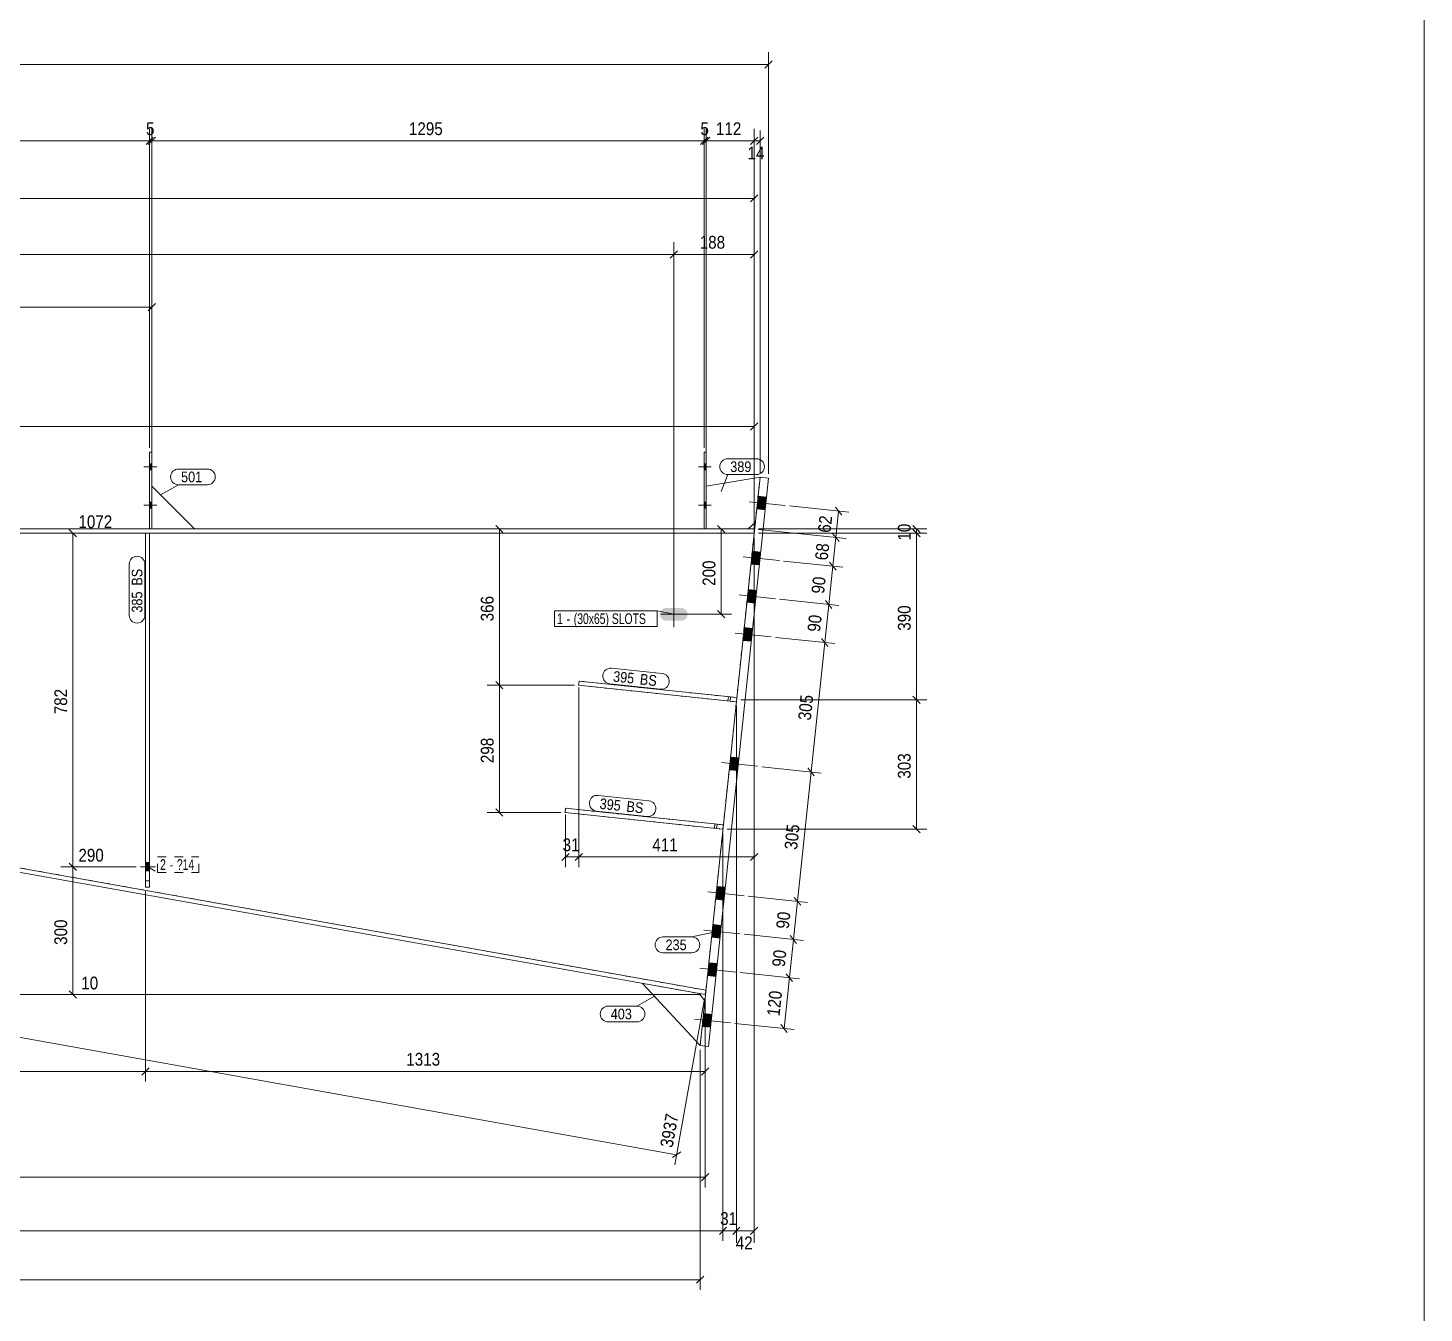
# Model space of a CAD drawing. Header units: millimetres. Extents: x 2 to 1174, y 1 to 825.
# Drawn here: x 846.6 to 1174, y 246.2 to 547.5 of the extents above; entities that cross this region are included whole.
import ezdxf

# ---------------------------------------------------------------- set-up
doc = ezdxf.new("R2010")
doc.units = ezdxf.units.MM
for name, pattern in [('XKITLINE00', [0]), ('XKITLINE01', [4, 1, -1, 1, -1]), ('XKITLINE02', [4, 2, -2])]:
    doc.linetypes.add(name, pattern=pattern)
for name, color, linetype, lineweight in [('Bolt', 3, 'Continuous', 0), ('BoltMark', 7, 'Continuous', 0), ('Dimensions', 7, 'Continuous', 0), ('DrawingSheet', 5, 'Continuous', 0), ('Part', 2, 'Continuous', 0), ('PartMark', 7, 'Continuous', 0)]:
    doc.layers.add(name, color=color, linetype=linetype, lineweight=lineweight)
doc.styles.add('ARIAL', font='ARIAL.TTF')
doc.styles.add('ARIAL_NARROW', font='ARIALN.TTF')

# ---------------------------------------------------------------- blocks, each defined once
blk = doc.blocks.new('*A9')
at = {"layer": 'Part', "color": 2, "linetype": 'XKITLINE00', "lineweight": 0}
for p, q in [((1018.31, 442.19), (1005.68, 440.03)), ((1005.68, 440.03), (1005.69, 430.03)), ((1015.53, 430.03), (1017.18, 431.52))]:
    blk.add_line(p, q, dxfattribs=at)
at = {"layer": 'Part', "color": 7, "linetype": 'XKITLINE01', "lineweight": 0}
for p, q in [((1017.18, 431.52), (1018.31, 442.19)), ((1005.69, 430.03), (1015.53, 430.03))]:
    blk.add_line(p, q, dxfattribs=at)
blk = doc.blocks.new('*A10')
at = {"layer": 'Part', "color": 2, "linetype": 'XKITLINE00', "lineweight": 0}
for p, q in [((1005.18, 448.03), (1005.68, 448.03)), ((1005.18, 448.03), (1005.18, 430.03)), ((1005.68, 448.03), (1005.68, 430.03))]:
    blk.add_line(p, q, dxfattribs=at)
at = {"layer": 'Part', "color": 7, "linetype": 'XKITLINE01', "lineweight": 0}
blk.add_line((1005.68, 430.03), (1005.18, 430.03), dxfattribs=at)
blk = doc.blocks.new('*A37')
at = {"layer": 'Part', "color": 7, "linetype": 'XKITLINE01', "lineweight": 0}
for p, q in [((874.18, 429.03), (874.18, 346.03)), ((875.18, 429.03), (874.18, 429.03)), ((875.18, 346.03), (875.18, 429.03)), ((874.18, 347.53), (875.18, 347.53)), ((874.18, 346.03), (875.18, 346.03))]:
    blk.add_line(p, q, dxfattribs=at)
blk = doc.blocks.new('*A38')
at = {"layer": 'Part', "color": 2, "linetype": 'XKITLINE00', "lineweight": 0}
for p, q in [((874.18, 346.03), (874.18, 429.03)), ((875.18, 429.03), (875.18, 346.03)), ((875.18, 346.03), (874.18, 346.03))]:
    blk.add_line(p, q, dxfattribs=at)
at = {"layer": 'Part', "color": 7, "linetype": 'XKITLINE01', "lineweight": 0}
for p, q in [((874.18, 429.03), (875.18, 429.03)), ((874.18, 347.53), (875.18, 347.53))]:
    blk.add_line(p, q, dxfattribs=at)
blk = doc.blocks.new('*A39')
at = {"layer": 'Part', "color": 2, "linetype": 'XKITLINE00', "lineweight": 0}
blk.add_line((885.68, 430.03), (875.68, 440.03), dxfattribs=at)
at = {"layer": 'Part', "color": 7, "linetype": 'XKITLINE01', "lineweight": 0}
for p, q in [((875.68, 440.03), (875.68, 430.03)), ((875.68, 430.03), (885.68, 430.03))]:
    blk.add_line(p, q, dxfattribs=at)
blk = doc.blocks.new('*A40')
at = {"layer": 'Part', "color": 2, "linetype": 'XKITLINE00', "lineweight": 0}
for p, q in [((875.18, 448.03), (875.68, 448.03)), ((875.18, 448.03), (875.18, 430.03)), ((875.68, 448.03), (875.68, 430.03))]:
    blk.add_line(p, q, dxfattribs=at)
at = {"layer": 'Part', "color": 7, "linetype": 'XKITLINE01', "lineweight": 0}
blk.add_line((875.68, 430.03), (875.18, 430.03), dxfattribs=at)
blk = doc.blocks.new('*A41')
at = {"layer": 'Part', "color": 2, "linetype": 'XKITLINE00', "lineweight": 0}
for p, q in [((1016.92, 430.03), (617.83, 430.03)), ((1016.92, 429.03), (617.83, 429.03)), ((1016.92, 430.03), (1016.92, 429.03))]:
    blk.add_line(p, q, dxfattribs=at)
blk = doc.blocks.new('*A42')
at = {"layer": 'Part', "color": 7, "linetype": 'XKITLINE01', "lineweight": 0}
for p, q in [((975.76, 393.39), (975.86, 394.38)), ((1012.75, 389.49), (975.76, 393.39)), ((1012.86, 390.48), (975.86, 394.38)), ((1010.76, 389.7), (1010.87, 390.69)), ((1011.26, 389.64), (1011.36, 390.64)), ((1012.86, 390.48), (1012.75, 389.49))]:
    blk.add_line(p, q, dxfattribs=at)
blk = doc.blocks.new('*A43')
at = {"layer": 'Part', "color": 7, "linetype": 'XKITLINE01', "lineweight": 0}
for p, q in [((972.61, 363.55), (972.71, 364.55)), ((1009.6, 359.65), (972.61, 363.55)), ((1009.71, 360.65), (972.71, 364.55)), ((1007.62, 359.86), (1007.72, 360.86)), ((1008.11, 359.81), (1008.22, 360.8)), ((1009.71, 360.65), (1009.6, 359.65))]:
    blk.add_line(p, q, dxfattribs=at)
blk = doc.blocks.new('*A44')
at = {"layer": 'Part', "color": 2, "linetype": 'XKITLINE00', "lineweight": 0}
for p, q in [((975.86, 394.38), (975.76, 393.39)), ((1012.75, 389.49), (975.76, 393.39)), ((1012.86, 390.48), (975.86, 394.38)), ((1010.76, 389.7), (1010.87, 390.69))]:
    blk.add_line(p, q, dxfattribs=at)
at = {"layer": 'Part', "color": 7, "linetype": 'XKITLINE01', "lineweight": 0}
for p, q in [((1011.26, 389.64), (1011.36, 390.64)), ((1012.86, 390.48), (1012.75, 389.49))]:
    blk.add_line(p, q, dxfattribs=at)
blk = doc.blocks.new('*A45')
at = {"layer": 'Part', "color": 2, "linetype": 'XKITLINE00', "lineweight": 0}
for p, q in [((972.71, 364.55), (972.61, 363.55)), ((1009.6, 359.65), (972.61, 363.55)), ((1009.71, 360.65), (972.71, 364.55)), ((1007.62, 359.86), (1007.72, 360.86))]:
    blk.add_line(p, q, dxfattribs=at)
at = {"layer": 'Part', "color": 7, "linetype": 'XKITLINE01', "lineweight": 0}
for p, q in [((1008.11, 359.81), (1008.22, 360.8)), ((1009.71, 360.65), (1009.6, 359.65))]:
    blk.add_line(p, q, dxfattribs=at)
blk = doc.blocks.new('*A46')
at = {"layer": 'Part', "color": 2, "linetype": 'XKITLINE00', "lineweight": 0}
for p, q in [((1004.25, 308.93), (990.75, 323.49)), ((1004.04, 321.12), (1005.36, 319.37))]:
    blk.add_line(p, q, dxfattribs=at)
at = {"layer": 'Part', "color": 7, "linetype": 'XKITLINE01', "lineweight": 0}
for p, q in [((990.75, 323.49), (1004.04, 321.12)), ((1005.36, 319.37), (1004.25, 308.93))]:
    blk.add_line(p, q, dxfattribs=at)
blk = doc.blocks.new('*A52')
at = {"layer": 'Part', "color": 7, "linetype": 'XKITLINE01', "lineweight": 0}
for p, q in [((617.83, 429.03), (1016.92, 429.03)), ((1016.92, 429.03), (1005.62, 321.86)), ((1005.62, 321.86), (618.01, 391.01))]:
    blk.add_line(p, q, dxfattribs=at)
blk = doc.blocks.new('*A53')
at = {"layer": 'Part', "color": 2, "linetype": 'XKITLINE00', "lineweight": 0}
for p, q in [((1018.31, 442.19), (1004.25, 308.93)), ((1006.24, 308.72), (1020.3, 441.98)), ((1020.3, 441.98), (1018.31, 442.19)), ((1004.25, 308.93), (1006.24, 308.72))]:
    blk.add_line(p, q, dxfattribs=at)
blk = doc.blocks.new('*A55')
at = {"layer": 'Bolt'}
for points in [[(1005.18, 445.33), (1005.68, 445.33), (1005.68, 443.93), (1005.18, 443.93)], [(1005.18, 445.33), (1005.68, 445.33), (1005.68, 443.93), (1005.18, 443.93)], [(1005.18, 436.33), (1005.68, 436.33), (1005.68, 434.93), (1005.18, 434.93)], [(1005.18, 436.33), (1005.68, 436.33), (1005.68, 434.93), (1005.18, 434.93)]]:
    blk.add_hatch(color=3, dxfattribs=at).paths.add_polyline_path(points, flags=17)
at = {"layer": 'Bolt', "color": 3, "linetype": 'XKITLINE00', "lineweight": 0}
for p, q in [((1005.68, 445.33), (1005.18, 445.33)), ((1005.68, 445.33), (1005.18, 445.33)), ((1006.84, 444.63), (1003.84, 444.63)), ((1006.84, 444.63), (1003.84, 444.63)), ((1005.68, 443.93), (1005.18, 443.93)), ((1005.68, 443.93), (1005.18, 443.93)), ((1006.84, 435.63), (1003.84, 435.63)), ((1006.84, 435.63), (1003.84, 435.63)), ((1005.68, 436.33), (1005.18, 436.33)), ((1005.68, 436.33), (1005.18, 436.33)), ((1005.68, 434.93), (1005.18, 434.93)), ((1005.68, 434.93), (1005.18, 434.93))]:
    blk.add_line(p, q, dxfattribs=at)
blk = doc.blocks.new('*A74')
at = {"layer": 'Bolt', "color": 3, "linetype": 'XKITLINE02', "lineweight": 0}
for p, q in [((876.53, 350.83), (873.03, 350.83)), ((875.18, 351.81), (874.18, 351.81)), ((875.18, 349.84), (874.18, 349.84))]:
    blk.add_line(p, q, dxfattribs=at)
blk = doc.blocks.new('*A75')
at = {"layer": 'Bolt'}
blk.add_hatch(color=3, dxfattribs=at).paths.add_polyline_path([(875.18, 349.84), (874.18, 349.84), (874.18, 351.81), (875.18, 351.81)], flags=17)
at = {"layer": 'Bolt', "color": 3, "linetype": 'XKITLINE00', "lineweight": 0}
for p, q in [((876.53, 350.83), (873.03, 350.83)), ((875.18, 351.81), (874.18, 351.81)), ((875.18, 349.84), (874.18, 349.84))]:
    blk.add_line(p, q, dxfattribs=at)
blk = doc.blocks.new('*A76')
at = {"layer": 'Bolt'}
for points in [[(875.18, 445.33), (875.68, 445.33), (875.68, 443.93), (875.18, 443.93)], [(875.18, 445.33), (875.68, 445.33), (875.68, 443.93), (875.18, 443.93)], [(875.18, 436.33), (875.68, 436.33), (875.68, 434.93), (875.18, 434.93)], [(875.18, 436.33), (875.68, 436.33), (875.68, 434.93), (875.18, 434.93)]]:
    blk.add_hatch(color=3, dxfattribs=at).paths.add_polyline_path(points, flags=17)
at = {"layer": 'Bolt', "color": 3, "linetype": 'XKITLINE00', "lineweight": 0}
for p, q in [((875.68, 445.33), (875.18, 445.33)), ((875.68, 445.33), (875.18, 445.33)), ((876.84, 444.63), (873.84, 444.63)), ((876.84, 444.63), (873.84, 444.63)), ((875.68, 443.93), (875.18, 443.93)), ((875.68, 443.93), (875.18, 443.93)), ((876.84, 435.63), (873.84, 435.63)), ((876.84, 435.63), (873.84, 435.63)), ((875.68, 436.33), (875.18, 436.33)), ((875.68, 436.33), (875.18, 436.33)), ((875.68, 434.93), (875.18, 434.93)), ((875.68, 434.93), (875.18, 434.93))]:
    blk.add_line(p, q, dxfattribs=at)
blk = doc.blocks.new('*A77')
at = {"layer": 'Bolt'}
blk.add_hatch(color=3, dxfattribs=at).paths.add_polyline_path([(996.32, 408.53), (995.75, 408.64), (995.26, 408.97), (994.94, 409.46), (994.82, 410.03), (994.94, 410.6), (995.26, 411.09), (995.75, 411.42), (996.32, 411.53), (999.82, 411.53), (1000.4, 411.42), (1000.88, 411.09), (1001.21, 410.6), (1001.32, 410.03), (1001.21, 409.46), (1000.88, 408.97), (1000.4, 408.64), (999.82, 408.53)], flags=17)
at = {"layer": 'Bolt', "color": 3, "linetype": 'XKITLINE00', "lineweight": 0}
for p, q in [((998.07, 413.03), (998.07, 407.03)), ((995.07, 410.03), (1001.07, 410.03))]:
    blk.add_line(p, q, dxfattribs=at)
blk = doc.blocks.new('*A78')
at = {"layer": 'Bolt'}
for points in [[(1019.51, 434.53), (1017.52, 434.74), (1017.84, 437.72), (1019.83, 437.51)], [(1019.51, 434.53), (1017.52, 434.74), (1017.84, 437.72), (1019.83, 437.51)], [(1018.15, 421.6), (1016.16, 421.81), (1016.47, 424.79), (1018.46, 424.58)], [(1018.15, 421.6), (1016.16, 421.81), (1016.47, 424.79), (1018.46, 424.58)], [(1017.21, 412.65), (1015.22, 412.86), (1015.53, 415.84), (1017.52, 415.63)], [(1017.21, 412.65), (1015.22, 412.86), (1015.53, 415.84), (1017.52, 415.63)], [(1016.26, 403.7), (1014.27, 403.91), (1014.59, 406.89), (1016.58, 406.68)], [(1016.26, 403.7), (1014.27, 403.91), (1014.59, 406.89), (1016.58, 406.68)], [(1013.06, 373.37), (1011.07, 373.58), (1011.39, 376.56), (1013.38, 376.35)], [(1013.06, 373.37), (1011.07, 373.58), (1011.39, 376.56), (1013.38, 376.35)], [(1009.86, 343.03), (1007.87, 343.24), (1008.19, 346.23), (1010.18, 346.02)], [(1009.86, 343.03), (1007.87, 343.24), (1008.19, 346.23), (1010.18, 346.02)], [(1008.92, 334.08), (1006.93, 334.29), (1007.24, 337.28), (1009.23, 337.07)], [(1008.92, 334.08), (1006.93, 334.29), (1007.24, 337.28), (1009.23, 337.07)], [(1007.97, 325.13), (1005.99, 325.34), (1006.3, 328.33), (1008.29, 328.12)], [(1007.97, 325.13), (1005.99, 325.34), (1006.3, 328.33), (1008.29, 328.12)], [(1006.72, 313.2), (1004.73, 313.41), (1005.04, 316.39), (1007.03, 316.18)], [(1006.72, 313.2), (1004.73, 313.41), (1005.04, 316.39), (1007.03, 316.18)]]:
    blk.add_hatch(color=3, dxfattribs=at).paths.add_polyline_path(points, flags=17)
at = {"layer": 'Bolt', "color": 3, "linetype": 'XKITLINE00', "lineweight": 0}
for p, q in [((1024.19, 435.54), (1015.74, 436.43)), ((1024.19, 435.54), (1015.74, 436.43)), ((1019.83, 437.51), (1017.84, 437.72)), ((1019.83, 437.51), (1017.84, 437.72)), ((1019.51, 434.53), (1017.52, 434.74)), ((1019.51, 434.53), (1017.52, 434.74)), ((1022.83, 422.61), (1014.38, 423.5)), ((1022.83, 422.61), (1014.38, 423.5)), ((1018.46, 424.58), (1016.47, 424.79)), ((1018.46, 424.58), (1016.47, 424.79)), ((1018.15, 421.6), (1016.16, 421.81)), ((1018.15, 421.6), (1016.16, 421.81)), ((1017.52, 415.63), (1015.53, 415.84)), ((1017.52, 415.63), (1015.53, 415.84)), ((1021.89, 413.66), (1013.43, 414.55)), ((1021.89, 413.66), (1013.43, 414.55)), ((1017.21, 412.65), (1015.22, 412.86)), ((1017.21, 412.65), (1015.22, 412.86)), ((1016.58, 406.68), (1014.59, 406.89)), ((1016.58, 406.68), (1014.59, 406.89)), ((1020.94, 404.71), (1012.49, 405.6)), ((1020.94, 404.71), (1012.49, 405.6)), ((1016.26, 403.7), (1014.27, 403.91)), ((1016.26, 403.7), (1014.27, 403.91)), ((1013.38, 376.35), (1011.39, 376.56)), ((1013.38, 376.35), (1011.39, 376.56)), ((1017.74, 374.38), (1009.29, 375.27)), ((1017.74, 374.38), (1009.29, 375.27)), ((1013.06, 373.37), (1011.07, 373.58)), ((1013.06, 373.37), (1011.07, 373.58)), ((1014.54, 344.05), (1006.09, 344.94)), ((1014.54, 344.05), (1006.09, 344.94)), ((1010.18, 346.02), (1008.19, 346.23)), ((1010.18, 346.02), (1008.19, 346.23)), ((1009.86, 343.03), (1007.87, 343.24)), ((1009.86, 343.03), (1007.87, 343.24)), ((1009.23, 337.07), (1007.24, 337.28)), ((1009.23, 337.07), (1007.24, 337.28)), ((1013.6, 335.1), (1005.15, 335.99)), ((1013.6, 335.1), (1005.15, 335.99)), ((1008.92, 334.08), (1006.93, 334.29)), ((1008.92, 334.08), (1006.93, 334.29)), ((1008.29, 328.12), (1006.3, 328.33)), ((1008.29, 328.12), (1006.3, 328.33)), ((1012.66, 326.15), (1004.2, 327.04)), ((1012.66, 326.15), (1004.2, 327.04)), ((1007.97, 325.13), (1005.99, 325.34)), ((1007.97, 325.13), (1005.99, 325.34)), ((1011.4, 314.21), (1002.94, 315.11)), ((1011.4, 314.21), (1002.94, 315.11)), ((1007.03, 316.18), (1005.04, 316.39)), ((1007.03, 316.18), (1005.04, 316.39)), ((1006.72, 313.2), (1004.73, 313.41)), ((1006.72, 313.2), (1004.73, 313.41))]:
    blk.add_line(p, q, dxfattribs=at)
blk = doc.blocks.new('*A79')
at = {"layer": 'Part', "color": 2, "linetype": 'XKITLINE00', "lineweight": 0}
for p, q in [((1005.44, 320.87), (617.83, 390.03)), ((618.01, 391.01), (1005.62, 321.86)), ((1005.62, 321.86), (1005.44, 320.87))]:
    blk.add_line(p, q, dxfattribs=at)
blk = doc.blocks.new('*A182')
at = {"layer": 'DrawingSheet', "color": 5, "linetype": 'XKITLINE00', "lineweight": 0}
blk.add_line((1174, 5), (1174, 825), dxfattribs=at)
blk = doc.blocks.new('*A190')
at = {"layer": 'Dimensions', "color": 7, "linetype": 'XKITLINE00', "lineweight": 0}
for p, q in [((1020.3, 442.98), (1020.3, 541.81)), ((127.18, 538.96), (1020.3, 538.96)), ((1021.15, 539.81), (1019.45, 538.11))]:
    blk.add_line(p, q, dxfattribs=at)
at = {"layer": 'Dimensions', "color": 3}
blk.add_point((1020.3, 538.96), dxfattribs=at)
blk = doc.blocks.new('*A200')
at = {"layer": 'Dimensions', "color": 7, "linetype": 'XKITLINE00', "lineweight": 0}
for p, q in [((1009.6, 358.65), (1009.6, 263.09)), ((129.18, 265.49), (1009.6, 265.49)), ((1010.45, 266.34), (1008.76, 264.64))]:
    blk.add_line(p, q, dxfattribs=at)
at = {"layer": 'Dimensions', "color": 3}
blk.add_point((1009.6, 265.49), dxfattribs=at)
blk = doc.blocks.new('*A201')
at = {"layer": 'Dimensions', "color": 7, "linetype": 'XKITLINE00', "lineweight": 0}
for p, q in [((744.68, 368.22), (744.68, 300.44)), ((874.18, 345.03), (874.18, 300.44)), ((745.53, 303.69), (743.83, 301.99)), ((744.68, 302.84), (874.18, 302.84)), ((875.03, 303.69), (873.33, 301.99))]:
    blk.add_line(p, q, dxfattribs=at)
at = {"layer": 'Dimensions', "color": 3}
for p in [(744.68, 302.84), (874.18, 302.84)]:
    blk.add_point(p, dxfattribs=at)
at = {"layer": 'Dimensions', "color": 3, "style": 'ARIAL', "width": 0.85}
blk.add_text('1295', height=3, dxfattribs=at).set_placement((804.98, 304.19))
blk = doc.blocks.new('*A202')
at = {"layer": 'Dimensions', "color": 7, "linetype": 'XKITLINE00', "lineweight": 0}
for p, q in [((540.4, 494.4), (998.07, 494.4)), ((998.92, 495.25), (997.22, 493.55)), ((998.07, 411.03), (998.07, 497.25))]:
    blk.add_line(p, q, dxfattribs=at)
at = {"layer": 'Dimensions', "color": 3}
blk.add_point((998.07, 494.4), dxfattribs=at)
blk = doc.blocks.new('*A203')
at = {"layer": 'Dimensions', "color": 7, "linetype": 'XKITLINE00', "lineweight": 0}
for p, q in [((745.68, 447.64), (745.68, 523.88)), ((875.18, 449.03), (875.18, 523.88)), ((746.53, 521.88), (744.83, 520.18)), ((745.68, 521.03), (875.18, 521.03)), ((876.03, 521.88), (874.33, 520.18))]:
    blk.add_line(p, q, dxfattribs=at)
at = {"layer": 'Dimensions', "color": 3}
for p in [(745.68, 521.03), (875.18, 521.03)]:
    blk.add_point(p, dxfattribs=at)
at = {"layer": 'Dimensions', "color": 3, "style": 'ARIAL', "width": 0.85}
blk.add_text('1295', height=3, dxfattribs=at).set_placement((805.98, 522.38))
blk = doc.blocks.new('*A204')
at = {"layer": 'Dimensions', "color": 7, "linetype": 'XKITLINE00', "lineweight": 0}
for p, q in [((742.53, 374.02), (726.33, 374.02)), ((728.33, 374.87), (730.03, 373.17)), ((729.18, 320.87), (729.18, 374.02)), ((1004.44, 320.87), (726.33, 320.87)), ((728.33, 321.72), (730.03, 320.02))]:
    blk.add_line(p, q, dxfattribs=at)
at = {"layer": 'Dimensions', "color": 3}
for p in [(729.18, 374.02), (729.18, 320.87)]:
    blk.add_point(p, dxfattribs=at)
at = {"layer": 'Dimensions', "color": 3, "style": 'ARIAL', "width": 0.85}
for s, p in [('522', (730.48, 375.22)), ('10', (731.15, 322.07))]:
    blk.add_text(s, height=3, dxfattribs=at).set_placement(p)
blk.add_text('531', height=3, rotation=90.0002, dxfattribs=at).set_placement((727.83, 344.11))
blk = doc.blocks.new('*A205')
at = {"layer": 'Dimensions', "color": 7, "linetype": 'XKITLINE00', "lineweight": 0}
for p, q in [((129.18, 507.54), (1016.92, 507.54)), ((1017.77, 508.39), (1016.07, 506.7)), ((1016.92, 430.03), (1016.92, 510.39))]:
    blk.add_line(p, q, dxfattribs=at)
at = {"layer": 'Dimensions', "color": 3}
blk.add_point((1016.92, 507.54), dxfattribs=at)
blk = doc.blocks.new('*A206')
at = {"layer": 'Dimensions', "color": 7, "linetype": 'XKITLINE00', "lineweight": 0}
for p, q in [((1004.25, 307.93), (1004.25, 251.61)), ((129.18, 254.01), (1004.25, 254.01)), ((1005.1, 254.85), (1003.41, 253.16))]:
    blk.add_line(p, q, dxfattribs=at)
at = {"layer": 'Dimensions', "color": 3}
blk.add_point((1004.25, 254.01), dxfattribs=at)
blk = doc.blocks.new('*A207')
at = {"layer": 'Dimensions', "color": 7, "linetype": 'XKITLINE00', "lineweight": 0}
for p, q in [((745.68, 441.03), (745.68, 484.88)), ((875.68, 441.03), (875.68, 484.88)), ((746.53, 482.88), (744.83, 481.18)), ((745.68, 482.03), (875.68, 482.03)), ((876.53, 482.88), (874.83, 481.18))]:
    blk.add_line(p, q, dxfattribs=at)
at = {"layer": 'Dimensions', "color": 3}
for p in [(745.68, 482.03), (875.68, 482.03)]:
    blk.add_point(p, dxfattribs=at)
at = {"layer": 'Dimensions', "color": 3, "style": 'ARIAL', "width": 0.85}
blk.add_text('1300', height=3, dxfattribs=at).set_placement((806.23, 483.38))
blk = doc.blocks.new('*A208')
at = {"layer": 'Dimensions', "color": 7, "linetype": 'XKITLINE00', "lineweight": 0}
for p, q in [((1005.44, 319.87), (1005.44, 275.63)), ((1006.29, 278.88), (1004.59, 277.18)), ((617.83, 278.03), (1005.44, 278.03))]:
    blk.add_line(p, q, dxfattribs=at)
at = {"layer": 'Dimensions', "color": 3}
blk.add_point((1005.44, 278.03), dxfattribs=at)
blk = doc.blocks.new('*A209')
at = {"layer": 'Dimensions', "color": 7, "linetype": 'XKITLINE00', "lineweight": 0}
blk.add_line((1004.44, 320.87), (588.98, 320.87), dxfattribs=at)
blk = doc.blocks.new('*A210')
at = {"layer": 'Dimensions', "color": 7, "linetype": 'XKITLINE00', "lineweight": 0}
for p, q in [((618.83, 430.03), (1011.58, 430.03)), ((1008.33, 430.88), (1010.03, 429.18)), ((1009.18, 410.03), (1009.18, 430.03)), ((999.07, 410.03), (1011.58, 410.03)), ((1008.33, 410.88), (1010.03, 409.18))]:
    blk.add_line(p, q, dxfattribs=at)
at = {"layer": 'Dimensions', "color": 3}
for p in [(1009.18, 430.03), (1009.18, 410.03)]:
    blk.add_point(p, dxfattribs=at)
at = {"layer": 'Dimensions', "color": 3, "style": 'ARIAL', "width": 0.85}
blk.add_text('200', height=3, rotation=90.0002, dxfattribs=at).set_placement((1007.83, 416.69))
blk = doc.blocks.new('*A211')
at = {"layer": 'Dimensions', "color": 7, "linetype": 'XKITLINE00', "lineweight": 0}
for p, q in [((611.13, 352.48), (998.74, 283.32)), ((1005.27, 319.89), (998.32, 280.96)), ((999.73, 284.01), (997.76, 282.64))]:
    blk.add_line(p, q, dxfattribs=at)
at = {"layer": 'Dimensions', "color": 3}
blk.add_point((998.74, 283.32), dxfattribs=at)
at = {"layer": 'Dimensions', "color": 3, "style": 'ARIAL', "width": 0.85}
blk.add_text('3937', height=3, rotation=79.8818, dxfattribs=at).set_placement((997.79, 284.82))
blk = doc.blocks.new('*A212')
at = {"layer": 'Dimensions', "color": 7, "linetype": 'XKITLINE00', "lineweight": 0}
for p, q in [((1016.92, 430.03), (1016.92, 456.88)), ((617.83, 454.03), (1016.92, 454.03)), ((1017.77, 454.88), (1016.07, 453.18))]:
    blk.add_line(p, q, dxfattribs=at)
at = {"layer": 'Dimensions', "color": 3}
blk.add_point((1016.92, 454.03), dxfattribs=at)
blk = doc.blocks.new('*A217')
at = {"layer": 'PartMark', "color": 7, "linetype": 'XKITLINE00', "lineweight": 0}
for p, q in [((1010.72, 446.48), (1017.48, 446.48)), ((1009.17, 438.84), (1010.72, 442.78)), ((1010.72, 442.78), (1017.48, 442.78))]:
    blk.add_line(p, q, dxfattribs=at)
for centre, start, end in [((1010.72, 444.63), 90, 270), ((1017.48, 444.63), 270, 90)]:
    blk.add_arc(centre, 1.85, start, end, dxfattribs=at)
at = {"layer": 'PartMark', "color": 3, "style": 'ARIAL', "width": 0.85}
blk.add_text('389', height=2.5, dxfattribs=at).set_placement((1011.32, 443.38))
blk = doc.blocks.new('*A219')
at = {"layer": 'PartMark', "color": 7, "linetype": 'XKITLINE00', "lineweight": 0}
for p, q in [((983.47, 397.4), (995.36, 396.15)), ((983.08, 393.72), (994.98, 392.47))]:
    blk.add_line(p, q, dxfattribs=at)
for centre, start, end in [((983.28, 395.56), 83.9789, 263.9789), ((995.17, 394.31), 263.9789, 83.9789)]:
    blk.add_arc(centre, 1.85, start, end, dxfattribs=at)
at = {"layer": 'PartMark', "color": 3, "style": 'ARIAL', "width": 0.85}
for s, p in [('395', (983.74, 394.26)), ('BS', (990.02, 393.59))]:
    blk.add_text(s, height=2.5, rotation=-6.0218, dxfattribs=at).set_placement(p)
blk = doc.blocks.new('*A220')
at = {"layer": 'PartMark', "color": 7, "linetype": 'XKITLINE00', "lineweight": 0}
for p, q in [((870.38, 409.82), (870.38, 421.78)), ((874.08, 409.82), (874.08, 421.78))]:
    blk.add_line(p, q, dxfattribs=at)
for centre, start, end in [((872.23, 421.78), 0, 180), ((872.23, 409.82), 180, 0)]:
    blk.add_arc(centre, 1.85, start, end, dxfattribs=at)
at = {"layer": 'PartMark', "color": 3, "style": 'ARIAL', "width": 0.85}
for s, p in [('BS', (873.48, 416.73)), ('385', (873.48, 410.42))]:
    blk.add_text(s, height=2.5, rotation=90.0002, dxfattribs=at).set_placement(p)
blk = doc.blocks.new('*A221')
at = {"layer": 'PartMark', "color": 7, "linetype": 'XKITLINE00', "lineweight": 0}
for p, q in [((980.32, 367.57), (992.22, 366.31)), ((979.93, 363.89), (991.83, 362.63))]:
    blk.add_line(p, q, dxfattribs=at)
for centre, start, end in [((980.13, 365.73), 83.9789, 263.9789), ((992.02, 364.47), 263.9789, 83.9789)]:
    blk.add_arc(centre, 1.85, start, end, dxfattribs=at)
at = {"layer": 'PartMark', "color": 3, "style": 'ARIAL', "width": 0.85}
for s, p in [('395', (980.59, 364.42)), ('BS', (986.87, 363.76))]:
    blk.add_text(s, height=2.5, rotation=-6.0218, dxfattribs=at).set_placement(p)
blk = doc.blocks.new('*A273')
at = {"layer": 'Dimensions', "color": 7, "linetype": 'XKITLINE00', "lineweight": 0}
for p, q in [((1013.65, 326.04), (1027.57, 324.57)), ((1023.93, 312.89), (1025.19, 324.83)), ((1024.43, 325.76), (1025.94, 323.89)), ((1012.39, 314.11), (1026.31, 312.64)), ((1023.17, 313.82), (1024.68, 311.96))]:
    blk.add_line(p, q, dxfattribs=at)
at = {"layer": 'Dimensions', "color": 3}
for p in [(1025.19, 324.83), (1023.93, 312.89)]:
    blk.add_point(p, dxfattribs=at)
at = {"layer": 'Dimensions', "color": 3, "style": 'ARIAL', "width": 0.85}
blk.add_text('120', height=3, rotation=83.9784, dxfattribs=at).set_placement((1022.86, 315.68))
blk = doc.blocks.new('*A274')
at = {"layer": 'Dimensions', "color": 7, "linetype": 'XKITLINE00', "lineweight": 0}
for p, q in [((1014.6, 334.99), (1028.52, 333.52)), ((1025.37, 334.71), (1026.88, 332.84)), ((1025.19, 324.83), (1026.13, 333.78)), ((1013.65, 326.04), (1027.57, 324.57)), ((1024.43, 325.76), (1025.94, 323.89))]:
    blk.add_line(p, q, dxfattribs=at)
at = {"layer": 'Dimensions', "color": 3}
for p in [(1026.13, 333.78), (1025.19, 324.83)]:
    blk.add_point(p, dxfattribs=at)
at = {"layer": 'Dimensions', "color": 3, "style": 'ARIAL', "width": 0.85}
blk.add_text('90', height=3, rotation=83.9784, dxfattribs=at).set_placement((1024.08, 327.23))
blk = doc.blocks.new('*A275')
at = {"layer": 'Dimensions', "color": 7, "linetype": 'XKITLINE00', "lineweight": 0}
for p, q in [((1015.54, 343.94), (1029.46, 342.47)), ((1026.13, 333.78), (1027.07, 342.73)), ((1026.32, 343.66), (1027.83, 341.79)), ((1014.6, 334.99), (1028.52, 333.52)), ((1025.37, 334.71), (1026.88, 332.84))]:
    blk.add_line(p, q, dxfattribs=at)
at = {"layer": 'Dimensions', "color": 3}
for p in [(1027.07, 342.73), (1026.13, 333.78)]:
    blk.add_point(p, dxfattribs=at)
at = {"layer": 'Dimensions', "color": 3, "style": 'ARIAL', "width": 0.85}
blk.add_text('90', height=3, rotation=83.9784, dxfattribs=at).set_placement((1025.03, 336.18))
blk = doc.blocks.new('*A276')
at = {"layer": 'Dimensions', "color": 7, "linetype": 'XKITLINE00', "lineweight": 0}
for p, q in [((1018.74, 374.27), (1032.66, 372.81)), ((1029.52, 373.99), (1031.03, 372.13)), ((1027.07, 342.73), (1030.27, 373.06)), ((1015.54, 343.94), (1029.46, 342.47)), ((1026.32, 343.66), (1027.83, 341.79))]:
    blk.add_line(p, q, dxfattribs=at)
at = {"layer": 'Dimensions', "color": 3}
for p in [(1030.27, 373.06), (1027.07, 342.73)]:
    blk.add_point(p, dxfattribs=at)
at = {"layer": 'Dimensions', "color": 3, "style": 'ARIAL', "width": 0.85}
blk.add_text('305', height=3, rotation=83.9784, dxfattribs=at).set_placement((1026.98, 354.71))
blk = doc.blocks.new('*A277')
at = {"layer": 'Dimensions', "color": 7, "linetype": 'XKITLINE00', "lineweight": 0}
for p, q in [((1021.94, 404.61), (1035.86, 403.14)), ((1030.27, 373.06), (1033.47, 403.39)), ((1032.72, 404.32), (1034.23, 402.46)), ((1018.74, 374.27), (1032.66, 372.81)), ((1029.52, 373.99), (1031.03, 372.13))]:
    blk.add_line(p, q, dxfattribs=at)
at = {"layer": 'Dimensions', "color": 3}
for p in [(1033.47, 403.39), (1030.27, 373.06)]:
    blk.add_point(p, dxfattribs=at)
at = {"layer": 'Dimensions', "color": 3, "style": 'ARIAL', "width": 0.85}
blk.add_text('305', height=3, rotation=83.9784, dxfattribs=at).set_placement((1030.18, 385.05))
blk = doc.blocks.new('*A278')
at = {"layer": 'Dimensions', "color": 7, "linetype": 'XKITLINE00', "lineweight": 0}
for p, q in [((1022.88, 413.56), (1036.8, 412.09)), ((1033.66, 413.27), (1035.17, 411.41)), ((1033.47, 403.39), (1034.42, 412.34)), ((1021.94, 404.61), (1035.86, 403.14)), ((1032.72, 404.32), (1034.23, 402.46))]:
    blk.add_line(p, q, dxfattribs=at)
at = {"layer": 'Dimensions', "color": 3}
for p in [(1034.42, 412.34), (1033.47, 403.39)]:
    blk.add_point(p, dxfattribs=at)
at = {"layer": 'Dimensions', "color": 3, "style": 'ARIAL', "width": 0.85}
blk.add_text('90', height=3, rotation=83.9784, dxfattribs=at).set_placement((1032.37, 405.79))
blk = doc.blocks.new('*A279')
at = {"layer": 'Dimensions', "color": 7, "linetype": 'XKITLINE00', "lineweight": 0}
for p, q in [((1023.83, 422.51), (1037.75, 421.04)), ((1034.42, 412.34), (1035.36, 421.29)), ((1034.61, 422.22), (1036.12, 420.36)), ((1022.88, 413.56), (1036.8, 412.09)), ((1033.66, 413.27), (1035.17, 411.41))]:
    blk.add_line(p, q, dxfattribs=at)
at = {"layer": 'Dimensions', "color": 3}
for p in [(1035.36, 421.29), (1034.42, 412.34)]:
    blk.add_point(p, dxfattribs=at)
at = {"layer": 'Dimensions', "color": 3, "style": 'ARIAL', "width": 0.85}
blk.add_text('90', height=3, rotation=83.9784, dxfattribs=at).set_placement((1033.31, 414.74))
blk = doc.blocks.new('*A280')
at = {"layer": 'Dimensions', "color": 7, "linetype": 'XKITLINE00', "lineweight": 0}
for p, q in [((1017.92, 429.92), (1038.46, 427.76)), ((1035.31, 428.94), (1036.82, 427.08)), ((1035.36, 421.29), (1036.07, 428.01)), ((1023.83, 422.51), (1037.75, 421.04)), ((1034.61, 422.22), (1036.12, 420.36))]:
    blk.add_line(p, q, dxfattribs=at)
at = {"layer": 'Dimensions', "color": 3}
for p in [(1036.07, 428.01), (1035.36, 421.29)]:
    blk.add_point(p, dxfattribs=at)
at = {"layer": 'Dimensions', "color": 3, "style": 'ARIAL', "width": 0.85}
blk.add_text('68', height=3, rotation=83.9784, dxfattribs=at).set_placement((1034.14, 422.58))
blk = doc.blocks.new('*A281')
at = {"layer": 'Dimensions', "color": 7, "linetype": 'XKITLINE00', "lineweight": 0}
for p, q in [((1025.19, 435.44), (1039.11, 433.97)), ((1035.97, 435.15), (1037.48, 433.29)), ((1036.07, 428.01), (1036.72, 434.22)), ((1017.92, 429.92), (1038.46, 427.76)), ((1035.31, 428.94), (1036.82, 427.08))]:
    blk.add_line(p, q, dxfattribs=at)
at = {"layer": 'Dimensions', "color": 3}
for p in [(1036.72, 434.22), (1036.07, 428.01)]:
    blk.add_point(p, dxfattribs=at)
at = {"layer": 'Dimensions', "color": 3, "style": 'ARIAL', "width": 0.85}
blk.add_text('62', height=3, rotation=83.9784, dxfattribs=at).set_placement((1034.82, 429.04))
blk = doc.blocks.new('*A282')
at = {"layer": 'Dimensions', "color": 7, "linetype": 'XKITLINE00', "lineweight": 0}
for p, q in [((1013.8, 389.98), (1057.37, 389.98)), ((1054.12, 390.83), (1055.82, 389.14)), ((1054.97, 359.65), (1054.97, 389.98)), ((1054.12, 360.5), (1055.82, 358.8)), ((1010.6, 359.65), (1057.37, 359.65))]:
    blk.add_line(p, q, dxfattribs=at)
at = {"layer": 'Dimensions', "color": 3}
for p in [(1054.97, 389.98), (1054.97, 359.65)]:
    blk.add_point(p, dxfattribs=at)
at = {"layer": 'Dimensions', "color": 3, "style": 'ARIAL', "width": 0.85}
blk.add_text('303', height=3, rotation=90.0002, dxfattribs=at).set_placement((1053.62, 371.48))
blk = doc.blocks.new('*A283')
at = {"layer": 'Dimensions', "color": 7, "linetype": 'XKITLINE00', "lineweight": 0}
for p, q in [((1017.92, 429.03), (1057.37, 429.03)), ((1054.12, 429.88), (1055.82, 428.18)), ((1054.97, 389.98), (1054.97, 429.03)), ((1013.8, 389.98), (1057.37, 389.98)), ((1054.12, 390.83), (1055.82, 389.14))]:
    blk.add_line(p, q, dxfattribs=at)
at = {"layer": 'Dimensions', "color": 3}
for p in [(1054.97, 429.03), (1054.97, 389.98)]:
    blk.add_point(p, dxfattribs=at)
at = {"layer": 'Dimensions', "color": 3, "style": 'ARIAL', "width": 0.85}
blk.add_text('390', height=3, rotation=90.0002, dxfattribs=at).set_placement((1053.62, 406.17))
blk = doc.blocks.new('*A284')
at = {"layer": 'Dimensions', "color": 7, "linetype": 'XKITLINE00', "lineweight": 0}
for p, q in [((1017.92, 430.03), (1057.37, 430.03)), ((1017.92, 429.03), (1057.37, 429.03)), ((1054.12, 430.88), (1055.82, 429.18)), ((1054.12, 429.88), (1055.82, 428.18)), ((1054.97, 429.03), (1054.97, 430.03))]:
    blk.add_line(p, q, dxfattribs=at)
at = {"layer": 'Dimensions', "color": 3}
for p in [(1054.97, 430.03), (1054.97, 429.03)]:
    blk.add_point(p, dxfattribs=at)
at = {"layer": 'Dimensions', "color": 3, "style": 'ARIAL', "width": 0.85}
blk.add_text('10', height=3, rotation=90.0002, dxfattribs=at).set_placement((1053.62, 427.3))
blk = doc.blocks.new('*A285')
at = {"layer": 'Dimensions', "color": 7, "linetype": 'XKITLINE00', "lineweight": 0}
for p, q in [((974.76, 393.39), (954.33, 393.39)), ((956.33, 394.24), (958.03, 392.54)), ((957.18, 363.55), (957.18, 393.39)), ((971.61, 363.55), (954.33, 363.55)), ((956.33, 364.4), (958.03, 362.71))]:
    blk.add_line(p, q, dxfattribs=at)
at = {"layer": 'Dimensions', "color": 3}
for p in [(957.18, 393.39), (957.18, 363.55)]:
    blk.add_point(p, dxfattribs=at)
at = {"layer": 'Dimensions', "color": 3, "style": 'ARIAL', "width": 0.85}
blk.add_text('298', height=3, rotation=90.0002, dxfattribs=at).set_placement((955.83, 375.13))
blk = doc.blocks.new('*A286')
at = {"layer": 'Dimensions', "color": 7, "linetype": 'XKITLINE00', "lineweight": 0}
for p, q in [((974.81, 430.03), (954.33, 430.03)), ((956.33, 430.88), (958.03, 429.18)), ((957.18, 393.39), (957.18, 430.03)), ((974.76, 393.39), (954.33, 393.39)), ((956.33, 394.24), (958.03, 392.54))]:
    blk.add_line(p, q, dxfattribs=at)
at = {"layer": 'Dimensions', "color": 3}
for p in [(957.18, 430.03), (957.18, 393.39)]:
    blk.add_point(p, dxfattribs=at)
at = {"layer": 'Dimensions', "color": 3, "style": 'ARIAL', "width": 0.85}
blk.add_text('366', height=3, rotation=90.0002, dxfattribs=at).set_placement((955.83, 408.37))
blk = doc.blocks.new('*A287')
at = {"layer": 'Dimensions', "color": 7, "linetype": 'XKITLINE00', "lineweight": 0}
for p, q in [((975.81, 392.89), (975.81, 350.72)), ((972.66, 363.05), (972.66, 350.72)), ((973.51, 353.96), (971.81, 352.27)), ((976.66, 353.96), (974.96, 352.27)), ((972.66, 353.12), (975.81, 353.12))]:
    blk.add_line(p, q, dxfattribs=at)
at = {"layer": 'Dimensions', "color": 3}
for p in [(972.66, 353.12), (975.81, 353.12)]:
    blk.add_point(p, dxfattribs=at)
at = {"layer": 'Dimensions', "color": 3, "style": 'ARIAL', "width": 0.85}
blk.add_text('31', height=3, dxfattribs=at).set_placement((972.01, 354.47))
blk = doc.blocks.new('*A288')
at = {"layer": 'Dimensions', "color": 7, "linetype": 'XKITLINE00', "lineweight": 0}
for p, q in [((1016.92, 428.03), (1016.92, 350.72)), ((975.81, 392.89), (975.81, 350.72)), ((976.66, 353.96), (974.96, 352.27)), ((1017.77, 353.96), (1016.07, 352.27)), ((975.81, 353.12), (1016.92, 353.12))]:
    blk.add_line(p, q, dxfattribs=at)
at = {"layer": 'Dimensions', "color": 3}
for p in [(975.81, 353.12), (1016.92, 353.12)]:
    blk.add_point(p, dxfattribs=at)
at = {"layer": 'Dimensions', "color": 3, "style": 'ARIAL', "width": 0.85}
blk.add_text('411', height=3, dxfattribs=at).set_placement((993.03, 354.47))
blk = doc.blocks.new('*A289')
at = {"layer": 'Dimensions', "color": 7, "linetype": 'XKITLINE00', "lineweight": 0}
for p, q in [((1012.75, 388.49), (1012.75, 263.09)), ((1009.6, 358.65), (1009.6, 263.09)), ((1010.45, 266.34), (1008.76, 264.64)), ((1009.6, 265.49), (1012.75, 265.49)), ((1013.6, 266.34), (1011.9, 264.64))]:
    blk.add_line(p, q, dxfattribs=at)
at = {"layer": 'Dimensions', "color": 3}
for p in [(1009.6, 265.49), (1012.75, 265.49)]:
    blk.add_point(p, dxfattribs=at)
at = {"layer": 'Dimensions', "color": 3, "style": 'ARIAL', "width": 0.85}
blk.add_text('31', height=3, dxfattribs=at).set_placement((1008.95, 266.84))
blk = doc.blocks.new('*A290')
at = {"layer": 'Dimensions', "color": 7, "linetype": 'XKITLINE00', "lineweight": 0}
for p, q in [((1016.92, 428.03), (1016.92, 262.64)), ((1012.75, 388.49), (1012.75, 262.64)), ((1013.6, 266.34), (1011.9, 264.64)), ((1012.75, 265.49), (1016.92, 265.49)), ((1017.77, 266.34), (1016.07, 264.64))]:
    blk.add_line(p, q, dxfattribs=at)
at = {"layer": 'Dimensions', "color": 3}
for p in [(1012.75, 265.49), (1016.92, 265.49)]:
    blk.add_point(p, dxfattribs=at)
at = {"layer": 'Dimensions', "color": 3, "style": 'ARIAL', "width": 0.85}
blk.add_text('42', height=3, dxfattribs=at).set_placement((1012.61, 261.14))
blk = doc.blocks.new('*A291')
at = {"layer": 'Dimensions', "color": 7, "linetype": 'XKITLINE00', "lineweight": 0}
for p, q in [((874.18, 345.03), (874.18, 300.44)), ((1005.44, 319.87), (1005.44, 300.44)), ((875.03, 303.69), (873.33, 301.99)), ((874.18, 302.84), (1005.44, 302.84)), ((1006.29, 303.69), (1004.59, 301.99))]:
    blk.add_line(p, q, dxfattribs=at)
at = {"layer": 'Dimensions', "color": 3}
for p in [(874.18, 302.84), (1005.44, 302.84)]:
    blk.add_point(p, dxfattribs=at)
at = {"layer": 'Dimensions', "color": 3, "style": 'ARIAL', "width": 0.85}
blk.add_text('1313', height=3, dxfattribs=at).set_placement((935.36, 304.19))
blk = doc.blocks.new('*A292')
at = {"layer": 'Dimensions', "color": 7, "linetype": 'XKITLINE00', "lineweight": 0}
for p, q in [((998.92, 495.25), (997.22, 493.55)), ((998.07, 411.03), (998.07, 497.25)), ((998.07, 494.4), (1016.92, 494.4)), ((1017.77, 495.25), (1016.07, 493.55)), ((1016.92, 431.03), (1016.92, 497.25))]:
    blk.add_line(p, q, dxfattribs=at)
at = {"layer": 'Dimensions', "color": 3}
for p in [(998.07, 494.4), (1016.92, 494.4)]:
    blk.add_point(p, dxfattribs=at)
at = {"layer": 'Dimensions', "color": 3, "style": 'ARIAL', "width": 0.85}
blk.add_text('188', height=3, dxfattribs=at).set_placement((1004.16, 495.75))
blk = doc.blocks.new('*A293')
at = {"layer": 'Dimensions', "color": 7, "linetype": 'XKITLINE00', "lineweight": 0}
for p, q in [((875.18, 449.03), (875.18, 523.88)), ((875.68, 447.64), (875.68, 523.88)), ((876.03, 521.88), (874.33, 520.18)), ((876.53, 521.88), (874.83, 520.18)), ((875.18, 521.03), (875.68, 521.03))]:
    blk.add_line(p, q, dxfattribs=at)
at = {"layer": 'Dimensions', "color": 3}
for p in [(875.18, 521.03), (875.68, 521.03)]:
    blk.add_point(p, dxfattribs=at)
at = {"layer": 'Dimensions', "color": 3, "style": 'ARIAL', "width": 0.85}
blk.add_text('5', height=3, dxfattribs=at).set_placement((874.32, 522.38))
blk = doc.blocks.new('*A294')
at = {"layer": 'Dimensions', "color": 7, "linetype": 'XKITLINE00', "lineweight": 0}
for p, q in [((875.68, 447.64), (875.68, 523.88)), ((1005.18, 449.03), (1005.18, 523.88)), ((876.53, 521.88), (874.83, 520.18)), ((875.68, 521.03), (1005.18, 521.03)), ((1006.03, 521.88), (1004.33, 520.18))]:
    blk.add_line(p, q, dxfattribs=at)
at = {"layer": 'Dimensions', "color": 3}
for p in [(875.68, 521.03), (1005.18, 521.03)]:
    blk.add_point(p, dxfattribs=at)
at = {"layer": 'Dimensions', "color": 3, "style": 'ARIAL', "width": 0.85}
blk.add_text('1295', height=3, dxfattribs=at).set_placement((935.98, 522.38))
blk = doc.blocks.new('*A295')
at = {"layer": 'Dimensions', "color": 7, "linetype": 'XKITLINE00', "lineweight": 0}
for p, q in [((1005.18, 449.03), (1005.18, 523.88)), ((1005.68, 441.03), (1005.68, 523.88)), ((1006.03, 521.88), (1004.33, 520.18)), ((1006.53, 521.88), (1004.83, 520.18)), ((1005.18, 521.03), (1005.68, 521.03))]:
    blk.add_line(p, q, dxfattribs=at)
at = {"layer": 'Dimensions', "color": 3}
for p in [(1005.18, 521.03), (1005.68, 521.03)]:
    blk.add_point(p, dxfattribs=at)
at = {"layer": 'Dimensions', "color": 3, "style": 'ARIAL', "width": 0.85}
blk.add_text('5', height=3, dxfattribs=at).set_placement((1004.32, 522.38))
blk = doc.blocks.new('*A296')
at = {"layer": 'Dimensions', "color": 7, "linetype": 'XKITLINE00', "lineweight": 0}
for p, q in [((1005.68, 441.03), (1005.68, 523.88)), ((1016.92, 431.03), (1016.92, 523.88)), ((1006.53, 521.88), (1004.83, 520.18)), ((1005.68, 521.03), (1016.92, 521.03)), ((1017.77, 521.88), (1016.07, 520.18))]:
    blk.add_line(p, q, dxfattribs=at)
at = {"layer": 'Dimensions', "color": 3}
for p in [(1005.68, 521.03), (1016.92, 521.03)]:
    blk.add_point(p, dxfattribs=at)
at = {"layer": 'Dimensions', "color": 3, "style": 'ARIAL', "width": 0.85}
blk.add_text('112', height=3, dxfattribs=at).set_placement((1007.96, 522.38))
blk = doc.blocks.new('*A297')
at = {"layer": 'Dimensions', "color": 7, "linetype": 'XKITLINE00', "lineweight": 0}
for p, q in [((1017.77, 521.88), (1016.07, 520.18)), ((1016.92, 431.03), (1016.92, 523.43)), ((1016.92, 521.03), (1018.31, 521.03)), ((1019.16, 521.88), (1017.46, 520.18)), ((1018.31, 443.19), (1018.31, 523.43))]:
    blk.add_line(p, q, dxfattribs=at)
at = {"layer": 'Dimensions', "color": 3}
for p in [(1016.92, 521.03), (1018.31, 521.03)]:
    blk.add_point(p, dxfattribs=at)
at = {"layer": 'Dimensions', "color": 3, "style": 'ARIAL', "width": 0.85}
blk.add_text('14', height=3, dxfattribs=at).set_placement((1015.39, 516.68))
blk = doc.blocks.new('*A298')
at = {"layer": 'Dimensions', "color": 7, "linetype": 'XKITLINE00', "lineweight": 0}
for p, q in [((872.03, 350.83), (854.33, 350.83)), ((856.33, 351.67), (858.03, 349.98)), ((857.18, 320.87), (857.18, 350.83)), ((1004.44, 320.87), (854.33, 320.87)), ((856.33, 321.72), (858.03, 320.02))]:
    blk.add_line(p, q, dxfattribs=at)
at = {"layer": 'Dimensions', "color": 3}
for p in [(857.18, 350.83), (857.18, 320.87)]:
    blk.add_point(p, dxfattribs=at)
at = {"layer": 'Dimensions', "color": 3, "style": 'ARIAL', "width": 0.85}
for s, p in [('290', (858.48, 352.03)), ('10', (859.15, 322.07))]:
    blk.add_text(s, height=3, dxfattribs=at).set_placement(p)
blk.add_text('300', height=3, rotation=90.0002, dxfattribs=at).set_placement((855.83, 332.51))
blk = doc.blocks.new('*A299')
at = {"layer": 'Dimensions', "color": 7, "linetype": 'XKITLINE00', "lineweight": 0}
for p, q in [((872.03, 429.03), (854.33, 429.03)), ((856.33, 429.88), (858.03, 428.18)), ((857.18, 350.83), (857.18, 429.03)), ((872.03, 350.83), (854.33, 350.83)), ((856.33, 351.67), (858.03, 349.98))]:
    blk.add_line(p, q, dxfattribs=at)
at = {"layer": 'Dimensions', "color": 3}
for p in [(857.18, 429.03), (857.18, 350.83)]:
    blk.add_point(p, dxfattribs=at)
at = {"layer": 'Dimensions', "color": 3, "style": 'ARIAL', "width": 0.85}
blk.add_text('1072', height=3, dxfattribs=at).set_placement((858.48, 430.23))
blk.add_text('782', height=3, rotation=90.0002, dxfattribs=at).set_placement((855.83, 386.59))
blk = doc.blocks.new('*A300')
at = {"layer": 'BoltMark', "color": 7, "linetype": 'XKITLINE00', "lineweight": 0}
for p, q in [((970.09, 410.84), (994.21, 410.84)), ((970.09, 407.14), (970.09, 410.84)), ((994.21, 407.14), (994.21, 410.84)), ((998.07, 410.03), (994.21, 410.84)), ((970.09, 407.14), (994.21, 407.14))]:
    blk.add_line(p, q, dxfattribs=at)
at = {"layer": 'BoltMark', "color": 3, "style": 'ARIAL_NARROW', "width": 0.85}
for s, p in [('1', (970.69, 407.74)), ('(30x65) SLOTS', (974.62, 407.74)), ('-', (972.96, 407.74))]:
    blk.add_text(s, height=2.5, dxfattribs=at).set_placement(p)
blk = doc.blocks.new('*A301')
at = {"layer": 'BoltMark', "color": 7, "linetype": 'XKITLINE02', "lineweight": 0}
for p, q in [((874.78, 350.83), (877.02, 349.49)), ((877.02, 353.19), (886.71, 353.19)), ((877.02, 349.49), (877.02, 353.19)), ((886.71, 349.49), (886.71, 353.19)), ((877.02, 349.49), (886.71, 349.49))]:
    blk.add_line(p, q, dxfattribs=at)
at = {"layer": 'BoltMark', "color": 3, "style": 'ARIAL_NARROW', "width": 0.85}
for s, p in [('2', (877.62, 350.09)), ('-', (879.89, 350.09)), ('?14', (881.55, 350.09))]:
    blk.add_text(s, height=2.5, dxfattribs=at).set_placement(p)
blk = doc.blocks.new('*A302')
at = {"layer": 'PartMark', "color": 7, "linetype": 'XKITLINE00', "lineweight": 0}
for p, q in [((995.54, 334.37), (1002.31, 334.37)), ((1007.5, 335.52), (1002.31, 334.37)), ((995.54, 330.67), (1002.31, 330.67))]:
    blk.add_line(p, q, dxfattribs=at)
for centre, start, end in [((995.54, 332.52), 90, 270), ((1002.31, 332.52), 270, 90)]:
    blk.add_arc(centre, 1.85, start, end, dxfattribs=at)
at = {"layer": 'PartMark', "color": 3, "style": 'ARIAL', "width": 0.85}
blk.add_text('235', height=2.5, dxfattribs=at).set_placement((996.14, 331.27))
blk = doc.blocks.new('*A303')
at = {"layer": 'PartMark', "color": 7, "linetype": 'XKITLINE00', "lineweight": 0}
for p, q in [((982.69, 318.16), (989.45, 318.16)), ((993.7, 320.55), (989.45, 318.16)), ((982.69, 314.46), (989.45, 314.46))]:
    blk.add_line(p, q, dxfattribs=at)
for centre, start, end in [((982.69, 316.31), 90, 270), ((989.45, 316.31), 270, 90)]:
    blk.add_arc(centre, 1.85, start, end, dxfattribs=at)
at = {"layer": 'PartMark', "color": 3, "style": 'ARIAL', "width": 0.85}
blk.add_text('403', height=2.5, dxfattribs=at).set_placement((983.29, 315.06))
blk = doc.blocks.new('*A304')
at = {"layer": 'PartMark', "color": 7, "linetype": 'XKITLINE00', "lineweight": 0}
for p, q in [((881.95, 444.09), (888.72, 444.09)), ((877.71, 438), (881.95, 440.39)), ((881.95, 440.39), (888.72, 440.39))]:
    blk.add_line(p, q, dxfattribs=at)
for centre, start, end in [((881.95, 442.24), 90, 270), ((888.72, 442.24), 270, 90)]:
    blk.add_arc(centre, 1.85, start, end, dxfattribs=at)
at = {"layer": 'PartMark', "color": 3, "style": 'ARIAL', "width": 0.85}
blk.add_text('501', height=2.5, dxfattribs=at).set_placement((882.55, 440.99))

msp = doc.modelspace()

# ---------------------------------------------------------------- block references
at = {"lineweight": 0}
for name in ['*A182', '*A190', '*A203', '*A293', '*A294', '*A295', '*A296', '*A297', '*A205', '*A202', '*A292', '*A207', '*A212', '*A76', '*A40', '*A55', '*A10', '*A217', '*A304', '*A53', '*A9', '*A39', '*A78', '*A281', '*A299', '*A41', '*A52', '*A210', '*A37', '*A38', '*A286', '*A283', '*A284', '*A280', '*A288', '*A290', '*A220', '*A279', '*A77', '*A278', '*A300', '*A277', '*A219', '*A285', '*A287', '*A42', '*A44', '*A209', '*A79', '*A282', '*A200', '*A206', '*A211', '*A208', '*A289', '*A204', '*A276', '*A201', '*A221', '*A43', '*A45', '*A298', '*A74', '*A75', '*A301', '*A291', '*A275', '*A302', '*A274', '*A273', '*A46', '*A303']:
    msp.add_blockref(name, (0, 0), dxfattribs=at)

doc.saveas('drawing.dxf')
